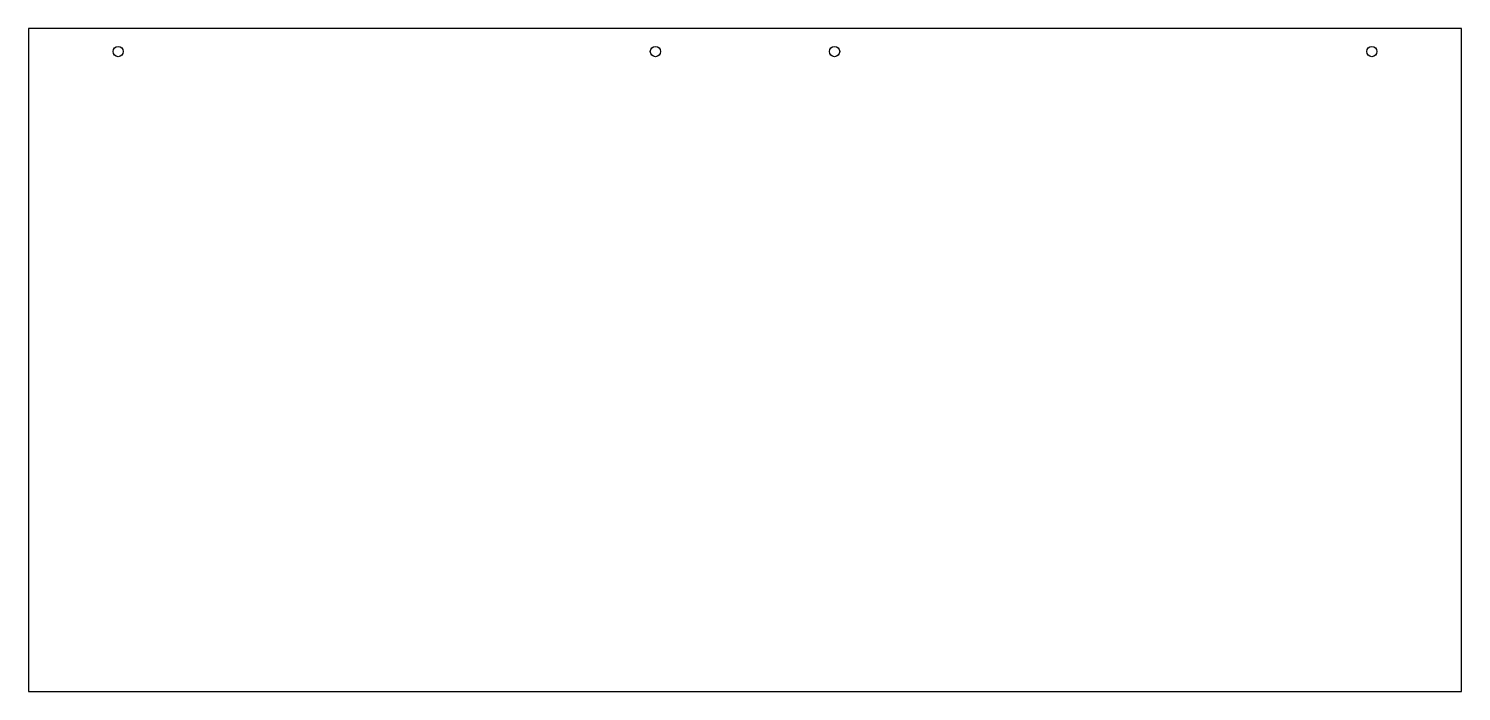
# Model space of a CAD drawing. Header units: millimetres. Extents: x 0 to 2500, y 0 to 1157.
import ezdxf

# ---------------------------------------------------------------- set-up
doc = ezdxf.new("R2010")
doc.units = ezdxf.units.MM
doc.layers.add('CORTE', color=7, linetype='CONTINUOUS')

msp = doc.modelspace()

# ---------------------------------------------------------------- linework, layer by layer
at = {"layer": 'CORTE'}
msp.add_lwpolyline([(0, 0), (2500, 0), (2500, 1157.1), (0, 1157.1)], close=True, dxfattribs=at)
for centre in [(156.2, 1117.1), (1093.8, 1117.1), (1406.2, 1117.1), (2343.8, 1117.1)]:
    msp.add_circle(centre, 9, dxfattribs=at)

doc.saveas('drawing.dxf')
